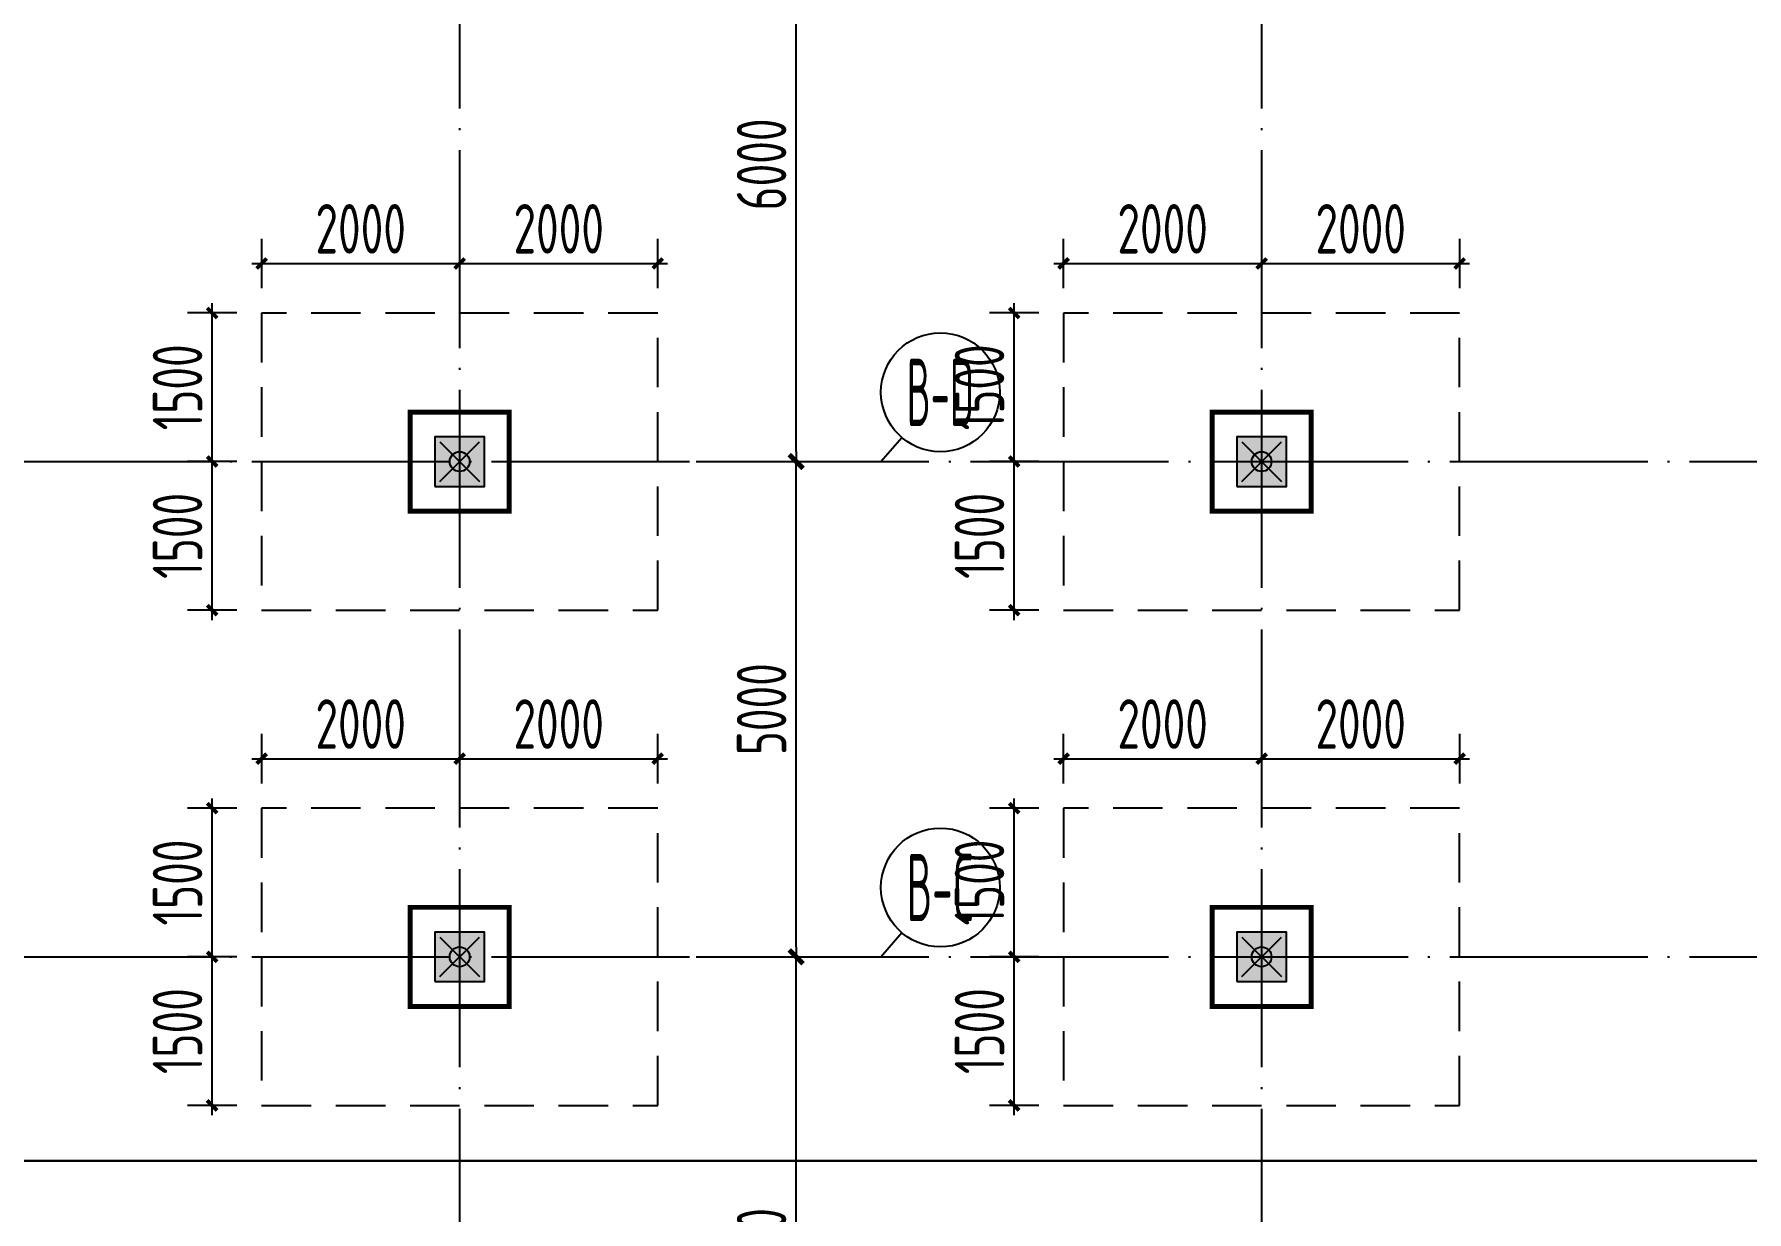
# Model space of a CAD drawing. Extents: x -57409 to 252654, y -8259 to 229119.
# Drawn here: x 114181 to 131477, y 77289 to 89177 of the extents above; entities that cross this region are included whole.
import ezdxf
from ezdxf.enums import TextEntityAlignment as Align

# ---------------------------------------------------------------- set-up
doc = ezdxf.new("R2010")
doc.units = 0
doc.header["$LTSCALE"] = 100
doc.header["$PDMODE"] = 35
doc.header["$PDSIZE"] = 200
doc.linetypes.add('DASHED', pattern=[0.75, 0.5, -0.25])
doc.linetypes.add('DOTE', pattern=[2.42, 2, -0.2, 0.02, -0.2])
doc.layers.get('0').update_dxf_attribs({"linetype": 'CONTINUOUS'})
doc.layers.get('Defpoints').update_dxf_attribs({"linetype": 'CONTINUOUS'})
for name, color, linetype in [('B-TEXT', 3, 'CONTINUOUS'), ('codim', 7, 'CONTINUOUS'), ('COLU', 7, 'CONTINUOUS'), ('CT', 2, 'CONTINUOUS'), ('dote', 253, 'DOTE'), ('h填实-柱墙', 254, 'CONTINUOUS'), ('Z-AXIS', 3, 'CONTINUOUS'), ('z柱下板带', 140, 'CONTINUOUS')]:
    doc.layers.add(name, color=color, linetype=linetype)
doc.layers.add('重心计算', color=7, linetype='CONTINUOUS', plot=False)
doc.styles.add('_TCH_AXIS', font='tssdeng.shx', dxfattribs={"width": 0.7, "bigfont": 'tssdchn.shx'})
doc.styles.add('COMPLEX', font='tssdeng.shx', dxfattribs={"width": 0.7, "bigfont": 'tssdchn.shx'})
doc.styles.add('Jgcad-DIM', font='tssdeng.shx', dxfattribs={"width": 0.7, "bigfont": 'tssdchn.shx'})
doc.styles.add('TSSD_Dimension', font='tssdeng.shx', dxfattribs={"width": 0.7})
doc.dimstyles.new('TSSD_100_100$0', dxfattribs={"dimtxt": 300, "dimasz": 100, "dimexe": 100, "dimexo": 250, "dimgap": 100, "dimtad": 1, "dimdec": 0, "dimzin": 0, "dimdsep": 46, "dimtxsty": 'TSSD_Dimension', "dimblk": '_tsdbk', "dimblk1": '_tsdbk', "dimblk2": '_tsdbk', "dimsah": 1, "dimcen": 0, "dimdle": 100, "dimclrt": 7, "dimadec": 0, "dimazin": 0, "dimtfac": 1, "dimtdec": 0, "dimtix": 1, "dimtmove": 2, "dimatfit": 3, "dimldrblk": '_tsdbk', "dimfxl": 1, "dimtolj": 1, "dimtzin": 0, "dimarcsym": 0})

# ---------------------------------------------------------------- blocks, each defined once
blk = doc.blocks.new('_tsdbk')
blk.add_line((-1, 0), (0, 0))
at = {"const_width": 0.5}
blk.add_lwpolyline([(-0.7, -0.7), (0.7, 0.7)], dxfattribs=at)
blk = doc.blocks.new('*D216')
at = {"layer": 'Defpoints', "color": 0}
for p in [(120616, 79863), (121877, 79863), (120616, 73863)]:
    blk.add_point(p, dxfattribs=at)
at = {"layer": 'Z-AXIS', "color": 0, "lineweight": -2}
for p, q in [((120866, 79863), (121977, 79863)), ((121877, 73963), (121877, 79763)), ((120866, 73863), (121977, 73863))]:
    blk.add_line(p, q, dxfattribs=at)
at = {"layer": 'Z-AXIS', "color": 0, "lineweight": -2, "xscale": 100, "yscale": 100, "zscale": 100}
for p, rotation in [((121877, 79863), 90), ((121877, 73863), 270)]:
    blk.add_blockref('_tsdbk', p, dxfattribs=dict(at, rotation=rotation))
at = {"layer": 'Z-AXIS', "color": 7, "insert": (121527, 76863), "char_height": 500, "attachment_point": 5, "rotation": 90, "style": 'TSSD_Dimension'}
blk.add_mtext('\\A1;6000', dxfattribs=at)
blk = doc.blocks.new('*D217')
at = {"layer": 'Defpoints', "color": 0}
for p in [(120616, 84863), (121877, 84863), (120616, 79863)]:
    blk.add_point(p, dxfattribs=at)
at = {"layer": 'Z-AXIS', "color": 0, "lineweight": -2}
for p, q in [((120866, 84863), (121977, 84863)), ((121877, 79963), (121877, 84763)), ((120866, 79863), (121977, 79863))]:
    blk.add_line(p, q, dxfattribs=at)
at = {"layer": 'Z-AXIS', "color": 0, "lineweight": -2, "xscale": 100, "yscale": 100, "zscale": 100}
for p, rotation in [((121877, 84863), 90), ((121877, 79863), 270)]:
    blk.add_blockref('_tsdbk', p, dxfattribs=dict(at, rotation=rotation))
at = {"layer": 'Z-AXIS', "color": 7, "insert": (121527, 82363), "char_height": 500, "attachment_point": 5, "rotation": 90, "style": 'TSSD_Dimension'}
blk.add_mtext('\\A1;5000', dxfattribs=at)
blk = doc.blocks.new('*D218')
at = {"layer": 'Defpoints', "color": 0}
for p in [(120616, 90863), (121877, 90863), (120616, 84863)]:
    blk.add_point(p, dxfattribs=at)
at = {"layer": 'Z-AXIS', "color": 0, "lineweight": -2}
for p, q in [((120866, 90863), (121977, 90863)), ((121877, 84963), (121877, 90763)), ((120866, 84863), (121977, 84863))]:
    blk.add_line(p, q, dxfattribs=at)
at = {"layer": 'Z-AXIS', "color": 0, "lineweight": -2, "xscale": 100, "yscale": 100, "zscale": 100}
for p, rotation in [((121877, 90863), 90), ((121877, 84863), 270)]:
    blk.add_blockref('_tsdbk', p, dxfattribs=dict(at, rotation=rotation))
at = {"layer": 'Z-AXIS', "color": 7, "insert": (121527, 87863), "char_height": 500, "attachment_point": 5, "rotation": 90, "style": 'TSSD_Dimension'}
blk.add_mtext('\\A1;6000', dxfattribs=at)
blk = doc.blocks.new('_AXISO')
blk.add_circle((0, 0), 0.5)
at = {"layer": 'B-TEXT', "style": 'COMPLEX', "width": 1.450893}
blk.add_attdef('A', text='', height=0.56, dxfattribs=at).set_placement((0.249375, -0.28), (0.749375, -0.28), align=Align.FIT)
blk = doc.blocks.new('_ArchTick')
at = {"color": 0, "linetype": 'ByBlock', "const_width": 0.4}
blk.add_lwpolyline([(-0.5, -0.5), (0.5, 0.5)], dxfattribs=at)
blk = doc.blocks.new('*D846')
at = {"layer": 'codim', "color": 0, "lineweight": -2}
blk.add_line((124078, 78263), (124078, 79963), dxfattribs=at)
at = {"layer": 'codim', "color": 7, "lineweight": -2}
for p, q in [((124328, 79863), (123828, 79863)), ((124328, 78363), (123828, 78363))]:
    blk.add_line(p, q, dxfattribs=at)
at = {"layer": 'Defpoints', "color": 0}
for p in [(124078, 79863), (124578, 79863), (124578, 78363)]:
    blk.add_point(p, dxfattribs=at)
at = {"layer": 'codim', "color": 0, "lineweight": -2, "xscale": 100, "yscale": 100, "zscale": 100}
for p, rotation in [((124078, 79863), 90), ((124078, 78363), 270)]:
    blk.add_blockref('_ArchTick', p, dxfattribs=dict(at, rotation=rotation))
at = {"layer": 'codim', "color": 1, "insert": (123728, 79113), "char_height": 500, "attachment_point": 5, "rotation": 90, "style": 'Jgcad-DIM'}
blk.add_mtext('\\A1;1500', dxfattribs=at)
blk = doc.blocks.new('*D847')
at = {"layer": 'codim', "color": 7, "lineweight": -2}
for p, q in [((124328, 81363), (123828, 81363)), ((124328, 79863), (123828, 79863))]:
    blk.add_line(p, q, dxfattribs=at)
at = {"layer": 'codim', "color": 0, "lineweight": -2}
blk.add_line((124078, 79763), (124078, 81463), dxfattribs=at)
at = {"layer": 'Defpoints', "color": 0}
for p in [(124078, 81363), (124578, 81363), (124578, 79863)]:
    blk.add_point(p, dxfattribs=at)
at = {"layer": 'codim', "color": 0, "lineweight": -2, "xscale": 100, "yscale": 100, "zscale": 100}
for p, rotation in [((124078, 81363), 90), ((124078, 79863), 270)]:
    blk.add_blockref('_ArchTick', p, dxfattribs=dict(at, rotation=rotation))
at = {"layer": 'codim', "color": 1, "insert": (123728, 80613), "char_height": 500, "attachment_point": 5, "rotation": 90, "style": 'Jgcad-DIM'}
blk.add_mtext('\\A1;1500', dxfattribs=at)
blk = doc.blocks.new('*D848')
at = {"layer": 'codim', "color": 7, "lineweight": -2}
for p, q in [((124578, 81613), (124578, 82113)), ((126578, 81613), (126578, 82113))]:
    blk.add_line(p, q, dxfattribs=at)
at = {"layer": 'codim', "color": 0, "lineweight": -2}
blk.add_line((124478, 81863), (126678, 81863), dxfattribs=at)
at = {"layer": 'Defpoints', "color": 0}
for p in [(126578, 81863), (124578, 81363), (126578, 81363)]:
    blk.add_point(p, dxfattribs=at)
at = {"layer": 'codim', "color": 0, "lineweight": -2, "xscale": 100, "yscale": 100, "zscale": 100, "rotation": 180}
blk.add_blockref('_ArchTick', (124578, 81863), dxfattribs=at)
at = {"layer": 'codim', "color": 0, "lineweight": -2, "xscale": 100, "yscale": 100, "zscale": 100}
blk.add_blockref('_ArchTick', (126578, 81863), dxfattribs=at)
at = {"layer": 'codim', "color": 1, "insert": (125578, 82213), "char_height": 500, "attachment_point": 5, "style": 'Jgcad-DIM'}
blk.add_mtext('\\A1;2000', dxfattribs=at)
blk = doc.blocks.new('*D849')
at = {"layer": 'codim', "color": 7, "lineweight": -2}
for p, q in [((126578, 81613), (126578, 82113)), ((128578, 81613), (128578, 82113))]:
    blk.add_line(p, q, dxfattribs=at)
at = {"layer": 'codim', "color": 0, "lineweight": -2}
blk.add_line((126478, 81863), (128678, 81863), dxfattribs=at)
at = {"layer": 'Defpoints', "color": 0}
for p in [(128578, 81863), (126578, 81363), (128578, 81363)]:
    blk.add_point(p, dxfattribs=at)
at = {"layer": 'codim', "color": 0, "lineweight": -2, "xscale": 100, "yscale": 100, "zscale": 100, "rotation": 180}
blk.add_blockref('_ArchTick', (126578, 81863), dxfattribs=at)
at = {"layer": 'codim', "color": 0, "lineweight": -2, "xscale": 100, "yscale": 100, "zscale": 100}
blk.add_blockref('_ArchTick', (128578, 81863), dxfattribs=at)
at = {"layer": 'codim', "color": 1, "insert": (127578, 82213), "char_height": 500, "attachment_point": 5, "style": 'Jgcad-DIM'}
blk.add_mtext('\\A1;2000', dxfattribs=at)
blk = doc.blocks.new('*D850')
at = {"layer": 'codim', "color": 0, "lineweight": -2}
blk.add_line((115978, 78263), (115978, 79963), dxfattribs=at)
at = {"layer": 'codim', "color": 7, "lineweight": -2}
for p, q in [((116228, 79863), (115728, 79863)), ((116228, 78363), (115728, 78363))]:
    blk.add_line(p, q, dxfattribs=at)
at = {"layer": 'Defpoints', "color": 0}
for p in [(115978, 79863), (116478, 79863), (116478, 78363)]:
    blk.add_point(p, dxfattribs=at)
at = {"layer": 'codim', "color": 0, "lineweight": -2, "xscale": 100, "yscale": 100, "zscale": 100}
for p, rotation in [((115978, 79863), 90), ((115978, 78363), 270)]:
    blk.add_blockref('_ArchTick', p, dxfattribs=dict(at, rotation=rotation))
at = {"layer": 'codim', "color": 1, "insert": (115628, 79113), "char_height": 500, "attachment_point": 5, "rotation": 90, "style": 'Jgcad-DIM'}
blk.add_mtext('\\A1;1500', dxfattribs=at)
blk = doc.blocks.new('*D851')
at = {"layer": 'codim', "color": 7, "lineweight": -2}
for p, q in [((116228, 81363), (115728, 81363)), ((116228, 79863), (115728, 79863))]:
    blk.add_line(p, q, dxfattribs=at)
at = {"layer": 'codim', "color": 0, "lineweight": -2}
blk.add_line((115978, 79763), (115978, 81463), dxfattribs=at)
at = {"layer": 'Defpoints', "color": 0}
for p in [(115978, 81363), (116478, 81363), (116478, 79863)]:
    blk.add_point(p, dxfattribs=at)
at = {"layer": 'codim', "color": 0, "lineweight": -2, "xscale": 100, "yscale": 100, "zscale": 100}
for p, rotation in [((115978, 81363), 90), ((115978, 79863), 270)]:
    blk.add_blockref('_ArchTick', p, dxfattribs=dict(at, rotation=rotation))
at = {"layer": 'codim', "color": 1, "insert": (115628, 80613), "char_height": 500, "attachment_point": 5, "rotation": 90, "style": 'Jgcad-DIM'}
blk.add_mtext('\\A1;1500', dxfattribs=at)
blk = doc.blocks.new('*D852')
at = {"layer": 'codim', "color": 7, "lineweight": -2}
for p, q in [((116478, 81613), (116478, 82113)), ((118478, 81613), (118478, 82113))]:
    blk.add_line(p, q, dxfattribs=at)
at = {"layer": 'codim', "color": 0, "lineweight": -2}
blk.add_line((116378, 81863), (118578, 81863), dxfattribs=at)
at = {"layer": 'Defpoints', "color": 0}
for p in [(118478, 81863), (116478, 81363), (118478, 81363)]:
    blk.add_point(p, dxfattribs=at)
at = {"layer": 'codim', "color": 0, "lineweight": -2, "xscale": 100, "yscale": 100, "zscale": 100, "rotation": 180}
blk.add_blockref('_ArchTick', (116478, 81863), dxfattribs=at)
at = {"layer": 'codim', "color": 0, "lineweight": -2, "xscale": 100, "yscale": 100, "zscale": 100}
blk.add_blockref('_ArchTick', (118478, 81863), dxfattribs=at)
at = {"layer": 'codim', "color": 1, "insert": (117478, 82213), "char_height": 500, "attachment_point": 5, "style": 'Jgcad-DIM'}
blk.add_mtext('\\A1;2000', dxfattribs=at)
blk = doc.blocks.new('*D853')
at = {"layer": 'codim', "color": 7, "lineweight": -2}
for p, q in [((118478, 81613), (118478, 82113)), ((120478, 81613), (120478, 82113))]:
    blk.add_line(p, q, dxfattribs=at)
at = {"layer": 'codim', "color": 0, "lineweight": -2}
blk.add_line((118378, 81863), (120578, 81863), dxfattribs=at)
at = {"layer": 'Defpoints', "color": 0}
for p in [(120478, 81863), (118478, 81363), (120478, 81363)]:
    blk.add_point(p, dxfattribs=at)
at = {"layer": 'codim', "color": 0, "lineweight": -2, "xscale": 100, "yscale": 100, "zscale": 100, "rotation": 180}
blk.add_blockref('_ArchTick', (118478, 81863), dxfattribs=at)
at = {"layer": 'codim', "color": 0, "lineweight": -2, "xscale": 100, "yscale": 100, "zscale": 100}
blk.add_blockref('_ArchTick', (120478, 81863), dxfattribs=at)
at = {"layer": 'codim', "color": 1, "insert": (119478, 82213), "char_height": 500, "attachment_point": 5, "style": 'Jgcad-DIM'}
blk.add_mtext('\\A1;2000', dxfattribs=at)
blk = doc.blocks.new('*D862')
at = {"layer": 'codim', "color": 0, "lineweight": -2}
blk.add_line((124078, 83263), (124078, 84963), dxfattribs=at)
at = {"layer": 'codim', "color": 7, "lineweight": -2}
for p, q in [((124328, 84863), (123828, 84863)), ((124328, 83363), (123828, 83363))]:
    blk.add_line(p, q, dxfattribs=at)
at = {"layer": 'Defpoints', "color": 0}
for p in [(124078, 84863), (124578, 84863), (124578, 83363)]:
    blk.add_point(p, dxfattribs=at)
at = {"layer": 'codim', "color": 0, "lineweight": -2, "xscale": 100, "yscale": 100, "zscale": 100}
for p, rotation in [((124078, 84863), 90), ((124078, 83363), 270)]:
    blk.add_blockref('_ArchTick', p, dxfattribs=dict(at, rotation=rotation))
at = {"layer": 'codim', "color": 1, "insert": (123728, 84113), "char_height": 500, "attachment_point": 5, "rotation": 90, "style": 'Jgcad-DIM'}
blk.add_mtext('\\A1;1500', dxfattribs=at)
blk = doc.blocks.new('*D863')
at = {"layer": 'codim', "color": 7, "lineweight": -2}
for p, q in [((124328, 86363), (123828, 86363)), ((124328, 84863), (123828, 84863))]:
    blk.add_line(p, q, dxfattribs=at)
at = {"layer": 'codim', "color": 0, "lineweight": -2}
blk.add_line((124078, 84763), (124078, 86463), dxfattribs=at)
at = {"layer": 'Defpoints', "color": 0}
for p in [(124078, 86363), (124578, 86363), (124578, 84863)]:
    blk.add_point(p, dxfattribs=at)
at = {"layer": 'codim', "color": 0, "lineweight": -2, "xscale": 100, "yscale": 100, "zscale": 100}
for p, rotation in [((124078, 86363), 90), ((124078, 84863), 270)]:
    blk.add_blockref('_ArchTick', p, dxfattribs=dict(at, rotation=rotation))
at = {"layer": 'codim', "color": 1, "insert": (123728, 85613), "char_height": 500, "attachment_point": 5, "rotation": 90, "style": 'Jgcad-DIM'}
blk.add_mtext('\\A1;1500', dxfattribs=at)
blk = doc.blocks.new('*D864')
at = {"layer": 'codim', "color": 7, "lineweight": -2}
for p, q in [((124578, 86613), (124578, 87113)), ((126578, 86613), (126578, 87113))]:
    blk.add_line(p, q, dxfattribs=at)
at = {"layer": 'codim', "color": 0, "lineweight": -2}
blk.add_line((124478, 86863), (126678, 86863), dxfattribs=at)
at = {"layer": 'Defpoints', "color": 0}
for p in [(126578, 86863), (124578, 86363), (126578, 86363)]:
    blk.add_point(p, dxfattribs=at)
at = {"layer": 'codim', "color": 0, "lineweight": -2, "xscale": 100, "yscale": 100, "zscale": 100, "rotation": 180}
blk.add_blockref('_ArchTick', (124578, 86863), dxfattribs=at)
at = {"layer": 'codim', "color": 0, "lineweight": -2, "xscale": 100, "yscale": 100, "zscale": 100}
blk.add_blockref('_ArchTick', (126578, 86863), dxfattribs=at)
at = {"layer": 'codim', "color": 1, "insert": (125578, 87213), "char_height": 500, "attachment_point": 5, "style": 'Jgcad-DIM'}
blk.add_mtext('\\A1;2000', dxfattribs=at)
blk = doc.blocks.new('*D865')
at = {"layer": 'codim', "color": 7, "lineweight": -2}
for p, q in [((126578, 86613), (126578, 87113)), ((128578, 86613), (128578, 87113))]:
    blk.add_line(p, q, dxfattribs=at)
at = {"layer": 'codim', "color": 0, "lineweight": -2}
blk.add_line((126478, 86863), (128678, 86863), dxfattribs=at)
at = {"layer": 'Defpoints', "color": 0}
for p in [(128578, 86863), (126578, 86363), (128578, 86363)]:
    blk.add_point(p, dxfattribs=at)
at = {"layer": 'codim', "color": 0, "lineweight": -2, "xscale": 100, "yscale": 100, "zscale": 100, "rotation": 180}
blk.add_blockref('_ArchTick', (126578, 86863), dxfattribs=at)
at = {"layer": 'codim', "color": 0, "lineweight": -2, "xscale": 100, "yscale": 100, "zscale": 100}
blk.add_blockref('_ArchTick', (128578, 86863), dxfattribs=at)
at = {"layer": 'codim', "color": 1, "insert": (127578, 87213), "char_height": 500, "attachment_point": 5, "style": 'Jgcad-DIM'}
blk.add_mtext('\\A1;2000', dxfattribs=at)
blk = doc.blocks.new('*D866')
at = {"layer": 'codim', "color": 0, "lineweight": -2}
blk.add_line((115978, 83263), (115978, 84963), dxfattribs=at)
at = {"layer": 'codim', "color": 7, "lineweight": -2}
for p, q in [((116228, 84863), (115728, 84863)), ((116228, 83363), (115728, 83363))]:
    blk.add_line(p, q, dxfattribs=at)
at = {"layer": 'Defpoints', "color": 0}
for p in [(115978, 84863), (116478, 84863), (116478, 83363)]:
    blk.add_point(p, dxfattribs=at)
at = {"layer": 'codim', "color": 0, "lineweight": -2, "xscale": 100, "yscale": 100, "zscale": 100}
for p, rotation in [((115978, 84863), 90), ((115978, 83363), 270)]:
    blk.add_blockref('_ArchTick', p, dxfattribs=dict(at, rotation=rotation))
at = {"layer": 'codim', "color": 1, "insert": (115628, 84113), "char_height": 500, "attachment_point": 5, "rotation": 90, "style": 'Jgcad-DIM'}
blk.add_mtext('\\A1;1500', dxfattribs=at)
blk = doc.blocks.new('*D867')
at = {"layer": 'codim', "color": 7, "lineweight": -2}
for p, q in [((116228, 86363), (115728, 86363)), ((116228, 84863), (115728, 84863))]:
    blk.add_line(p, q, dxfattribs=at)
at = {"layer": 'codim', "color": 0, "lineweight": -2}
blk.add_line((115978, 84763), (115978, 86463), dxfattribs=at)
at = {"layer": 'Defpoints', "color": 0}
for p in [(115978, 86363), (116478, 86363), (116478, 84863)]:
    blk.add_point(p, dxfattribs=at)
at = {"layer": 'codim', "color": 0, "lineweight": -2, "xscale": 100, "yscale": 100, "zscale": 100}
for p, rotation in [((115978, 86363), 90), ((115978, 84863), 270)]:
    blk.add_blockref('_ArchTick', p, dxfattribs=dict(at, rotation=rotation))
at = {"layer": 'codim', "color": 1, "insert": (115628, 85613), "char_height": 500, "attachment_point": 5, "rotation": 90, "style": 'Jgcad-DIM'}
blk.add_mtext('\\A1;1500', dxfattribs=at)
blk = doc.blocks.new('*D868')
at = {"layer": 'codim', "color": 7, "lineweight": -2}
for p, q in [((116478, 86613), (116478, 87113)), ((118478, 86613), (118478, 87113))]:
    blk.add_line(p, q, dxfattribs=at)
at = {"layer": 'codim', "color": 0, "lineweight": -2}
blk.add_line((116378, 86863), (118578, 86863), dxfattribs=at)
at = {"layer": 'Defpoints', "color": 0}
for p in [(118478, 86863), (116478, 86363), (118478, 86363)]:
    blk.add_point(p, dxfattribs=at)
at = {"layer": 'codim', "color": 0, "lineweight": -2, "xscale": 100, "yscale": 100, "zscale": 100, "rotation": 180}
blk.add_blockref('_ArchTick', (116478, 86863), dxfattribs=at)
at = {"layer": 'codim', "color": 0, "lineweight": -2, "xscale": 100, "yscale": 100, "zscale": 100}
blk.add_blockref('_ArchTick', (118478, 86863), dxfattribs=at)
at = {"layer": 'codim', "color": 1, "insert": (117478, 87213), "char_height": 500, "attachment_point": 5, "style": 'Jgcad-DIM'}
blk.add_mtext('\\A1;2000', dxfattribs=at)
blk = doc.blocks.new('*D869')
at = {"layer": 'codim', "color": 7, "lineweight": -2}
for p, q in [((118478, 86613), (118478, 87113)), ((120478, 86613), (120478, 87113))]:
    blk.add_line(p, q, dxfattribs=at)
at = {"layer": 'codim', "color": 0, "lineweight": -2}
blk.add_line((118378, 86863), (120578, 86863), dxfattribs=at)
at = {"layer": 'Defpoints', "color": 0}
for p in [(120478, 86863), (118478, 86363), (120478, 86363)]:
    blk.add_point(p, dxfattribs=at)
at = {"layer": 'codim', "color": 0, "lineweight": -2, "xscale": 100, "yscale": 100, "zscale": 100, "rotation": 180}
blk.add_blockref('_ArchTick', (118478, 86863), dxfattribs=at)
at = {"layer": 'codim', "color": 0, "lineweight": -2, "xscale": 100, "yscale": 100, "zscale": 100}
blk.add_blockref('_ArchTick', (120478, 86863), dxfattribs=at)
at = {"layer": 'codim', "color": 1, "insert": (119478, 87213), "char_height": 500, "attachment_point": 5, "style": 'Jgcad-DIM'}
blk.add_mtext('\\A1;2000', dxfattribs=at)
blk = doc.blocks.new('后浇带现场')
at = {"color": 6, "lineweight": 30}
blk.add_lwpolyline([(781539, 625070), (706851, 625070)], dxfattribs=at)

msp = doc.modelspace()

# ---------------------------------------------------------------- hatches: boundary and pattern name
at = {"layer": 'h填实-柱墙'}
for points in [[(118227.6, 84612.7), (118727.6, 84612.7), (118727.6, 85112.7), (118227.6, 85112.7)], [(126327.6, 84612.7), (126827.6, 84612.7), (126827.6, 85112.7), (126327.6, 85112.7)], [(118227.6, 79612.7), (118727.6, 79612.7), (118727.6, 80112.7), (118227.6, 80112.7)], [(126327.6, 79612.7), (126827.6, 79612.7), (126827.6, 80112.7), (126327.6, 80112.7)]]:
    msp.add_hatch(color=256, dxfattribs=at).paths.add_polyline_path(points)

# ---------------------------------------------------------------- linework, layer by layer
at = {"layer": 'COLU'}
for points in [[(118227.6, 84612.7), (118727.6, 84612.7), (118727.6, 85112.7), (118227.6, 85112.7)], [(126327.6, 84612.7), (126827.6, 84612.7), (126827.6, 85112.7), (126327.6, 85112.7)], [(118227.6, 79612.7), (118727.6, 79612.7), (118727.6, 80112.7), (118227.6, 80112.7)], [(126327.6, 79612.7), (126827.6, 79612.7), (126827.6, 80112.7), (126327.6, 80112.7)]]:
    msp.add_lwpolyline(points, close=True, dxfattribs=at)
at = {"layer": 'CT', "const_width": 50}
for points in [[(117977.6, 84362.7), (118977.6, 84362.7), (118977.6, 85362.7), (117977.6, 85362.7)], [(126077.6, 84362.7), (127077.6, 84362.7), (127077.6, 85362.7), (126077.6, 85362.7)], [(117977.6, 79362.7), (118977.6, 79362.7), (118977.6, 80362.7), (117977.6, 80362.7)], [(126077.6, 79362.7), (127077.6, 79362.7), (127077.6, 80362.7), (126077.6, 80362.7)]]:
    msp.add_lwpolyline(points, close=True, dxfattribs=at)
at = {"layer": 'dote', "ltscale": 10}
for p, q in [((118477.6, 218687.9), (118477.6, 63864)), ((126577.6, 218687.9), (126577.6, 73862.7)), ((80077.6, 84862.7), (142777.6, 84862.7)), ((80077.6, 79862.7), (142777.6, 79862.7))]:
    msp.add_line(p, q, dxfattribs=at)
at = {"layer": 'Z-AXIS'}
for p, q in [((122733.2, 84862.7), (122942.7, 85107.2)), ((120865.6, 84862.7), (122733.2, 84862.7)), ((122733.2, 79862.7), (122942.7, 80107.2)), ((120865.6, 79862.7), (122733.2, 79862.7))]:
    msp.add_line(p, q, dxfattribs=at)
at = {"layer": 'z柱下板带', "linetype": 'DASHED', "ltscale": 10}
for points in [[(116477.6, 83362.7), (120477.6, 83362.7), (120477.6, 86362.7), (116477.6, 86362.7)], [(124577.6, 83362.7), (128577.6, 83362.7), (128577.6, 86362.7), (124577.6, 86362.7)], [(116477.6, 78362.7), (120477.6, 78362.7), (120477.6, 81362.7), (116477.6, 81362.7)], [(124577.6, 78362.7), (128577.6, 78362.7), (128577.6, 81362.7), (124577.6, 81362.7)]]:
    msp.add_lwpolyline(points, close=True, dxfattribs=at)
at = {"layer": '重心计算', "color": 5}
for p in [(118477.6, 84862.7), (118477.6, 84862.7), (118477.6, 84862.7), (126577.6, 84862.7), (126577.6, 84862.7), (126577.6, 84862.7), (118477.6, 79862.7), (118477.6, 79862.7), (118477.6, 79862.7), (126577.6, 79862.7), (126577.6, 79862.7), (126577.6, 79862.7)]:
    msp.add_point(p, dxfattribs=at)

# ---------------------------------------------------------------- block references
at = {"color": 3, "lineweight": 30}
msp.add_blockref('后浇带现场', (-627579.1, -547267.4), dxfattribs=at)
at = {"layer": 'Z-AXIS'}
ref = msp.add_blockref('_AXISO', (123333.2, 85562.7), dxfattribs=dict(at, xscale=1199.999999999998, yscale=1200, zscale=1200, rotation=359.9996457873846))
ref.add_attrib('A', 'B-D', dxfattribs={"color": 7, "height": 678.82, "rotation": 359.99965, "style": '_TCH_AXIS', "width": 0.42623}).set_placement((122993.7, 85223.3), (123672.6, 85223.3), align=Align.FIT)
ref = msp.add_blockref('_AXISO', (123333.2, 80562.7), dxfattribs=dict(at, xscale=1199.999999999998, yscale=1200, zscale=1200, rotation=359.9996457873846))
ref.add_attrib('A', 'B-C', dxfattribs={"color": 7, "height": 678.82, "rotation": 359.99965, "style": '_TCH_AXIS', "width": 0.419355}).set_placement((122993.7, 80223.3), (123672.6, 80223.3), align=Align.FIT)

# ---------------------------------------------------------------- dimensions: what is measured, and where the dimension line sits
at = {"layer": 'codim'}
for base, p1, p2, picture, middle in [((118477.6, 86862.7), (116477.6, 86362.7), (118477.6, 86362.7), '*D868', (117477.6, 87212.7)), ((120477.6, 86862.7), (118477.6, 86362.7), (120477.6, 86362.7), '*D869', (119477.6, 87212.7)), ((126577.6, 86862.7), (124577.6, 86362.7), (126577.6, 86362.7), '*D864', (125577.6, 87212.7)), ((128577.6, 86862.7), (126577.6, 86362.7), (128577.6, 86362.7), '*D865', (127577.6, 87212.7)), ((118477.6, 81862.7), (116477.6, 81362.7), (118477.6, 81362.7), '*D852', (117477.6, 82212.7)), ((120477.6, 81862.7), (118477.6, 81362.7), (120477.6, 81362.7), '*D853', (119477.6, 82212.7)), ((126577.6, 81862.7), (124577.6, 81362.7), (126577.6, 81362.7), '*D848', (125577.6, 82212.7)), ((128577.6, 81862.7), (126577.6, 81362.7), (128577.6, 81362.7), '*D849', (127577.6, 82212.7))]:
    dim = msp.add_linear_dim(base=base, p1=p1, p2=p2, dimstyle='TSSD_100_100$0', override={"dimtxt": 500, "dimexe": 250, "dimtxsty": 'Jgcad-DIM', "dimblk": 'ArchTick', "dimblk1": 'ArchTick', "dimblk2": 'ArchTick', "dimclre": 7, "dimclrt": 1, "dimadec": 3}, dxfattribs=at)
    dim.commit()
    dim.dimension.update_dxf_attribs({"geometry": picture, "text_midpoint": middle})
for base, p1, p2, picture, middle in [((115977.6, 86362.7), (116477.6, 84862.7), (116477.6, 86362.7), '*D867', (115627.6, 85612.7)), ((124077.6, 86362.7), (124577.6, 84862.7), (124577.6, 86362.7), '*D863', (123727.6, 85612.7)), ((115977.6, 84862.7), (116477.6, 83362.7), (116477.6, 84862.7), '*D866', (115627.6, 84112.7)), ((124077.6, 84862.7), (124577.6, 83362.7), (124577.6, 84862.7), '*D862', (123727.6, 84112.7)), ((115977.6, 81362.7), (116477.6, 79862.7), (116477.6, 81362.7), '*D851', (115627.6, 80612.7)), ((124077.6, 81362.7), (124577.6, 79862.7), (124577.6, 81362.7), '*D847', (123727.6, 80612.7)), ((115977.6, 79862.7), (116477.6, 78362.7), (116477.6, 79862.7), '*D850', (115627.6, 79112.7)), ((124077.6, 79862.7), (124577.6, 78362.7), (124577.6, 79862.7), '*D846', (123727.6, 79112.7))]:
    dim = msp.add_linear_dim(base=base, p1=p1, p2=p2, angle=90, dimstyle='TSSD_100_100$0', override={"dimtxt": 500, "dimexe": 250, "dimtxsty": 'Jgcad-DIM', "dimblk": 'ArchTick', "dimblk1": 'ArchTick', "dimblk2": 'ArchTick', "dimclre": 7, "dimclrt": 1, "dimadec": 3}, dxfattribs=at)
    dim.commit()
    dim.dimension.update_dxf_attribs({"geometry": picture, "text_midpoint": middle})
at = {"layer": 'Z-AXIS'}
for base, p1, p2, picture, middle in [((121877.1, 90862.7), (120615.6, 84862.7), (120615.6, 90862.7), '*D218', (121527.1, 87862.7)), ((121877.1, 84862.7), (120615.6, 79862.7), (120615.6, 84862.7), '*D217', (121527.1, 82362.7)), ((121877.1, 79862.7), (120615.6, 73862.7), (120615.6, 79862.7), '*D216', (121527.1, 76862.7))]:
    dim = msp.add_linear_dim(base=base, p1=p1, p2=p2, angle=90, dimstyle='TSSD_100_100$0', override={"dimtxt": 500}, dxfattribs=at)
    dim.commit()
    dim.dimension.update_dxf_attribs({"geometry": picture, "text_midpoint": middle})

doc.saveas('drawing.dxf')
